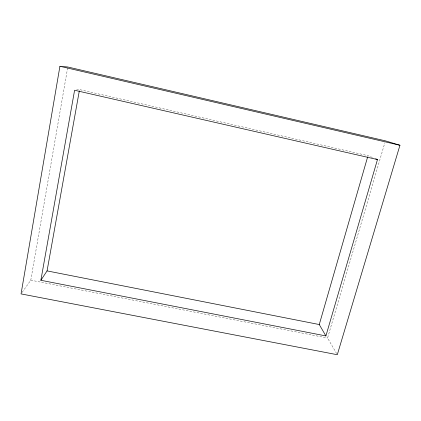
<?xml version="1.0" encoding="UTF-8"?>
<svg xmlns="http://www.w3.org/2000/svg" width="421" height="421" viewBox="0 0 421 421"><rect width="100%" height="100%" fill="white"/><g stroke="black" fill="none" stroke-linecap="round" stroke-linejoin="round"><path stroke-width="0.32" stroke-dasharray="2.1 1.58" d="M22.171 292.321L30.786 280.186L67.676 67.649M336.653 353.608L327.564 338.042L384.857 142.74M76.454 89.999L79.548 89.589L367.996 155.675L373.332 157.854M30.786 280.186L327.564 338.042"/><path stroke-width="0.63" d="M59.919 66.281L21.05 293.905L337.3 354.719L399.95 145.271L385.41 140.851L67.786 67.002L59.919 66.281L399.95 145.271M40.874 280.286L74.596 90.247L377.484 159.554L325.896 335.937L40.874 280.286L47.063 270.898L79.316 90.878M325.896 335.937L319.26 324.538L367.633 156.933M47.063 270.898L319.26 324.538M375.706 158.822L377.484 159.554"/></g></svg>
